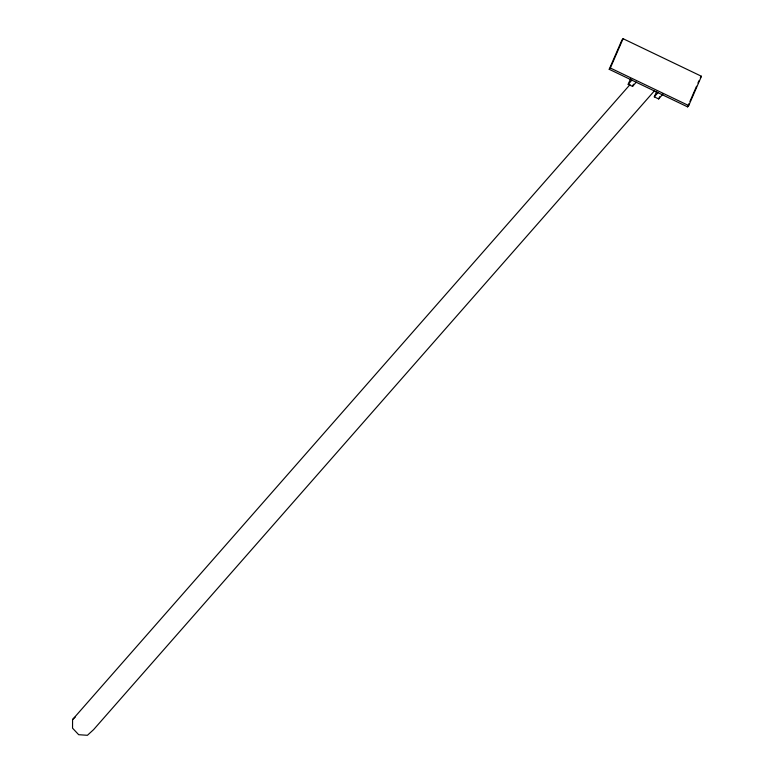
<?xml version="1.0" encoding="UTF-8"?>
<svg xmlns="http://www.w3.org/2000/svg" width="774" height="774" viewBox="0 0 774 774"><rect width="100%" height="100%" fill="white"/><g stroke="black" fill="none" stroke-linecap="round" stroke-linejoin="round"><path stroke-width="1.16" d="M630.017 84.598L72.572 719.549L72.543 728.17L78.687 734.7L87.414 735.3L93.606 729.621L654.233 91.042M609.206 69.302L621.948 39.987L623.08 38.7L701.457 76.268L688.715 105.583L687.583 106.87L609.206 69.302L610.338 68.015L623.08 38.7M636.305 82.121L632.532 86.417L628.178 84.337L630.578 78.822M632.532 86.417L633.49 84.221M663.183 93.78L658.655 98.946L654.301 96.856L656.7 91.342M658.655 98.946L659.612 96.74M687.583 106.87L688.995 103.61M689.944 101.442L696.552 86.243M697.964 82.982L698.912 80.815M628.178 84.337L631.952 80.032M654.301 96.856L658.074 92.551M700.325 77.555L701.457 76.268M72.572 719.549L75.223 717.111M610.338 68.015L688.715 105.583"/></g></svg>
